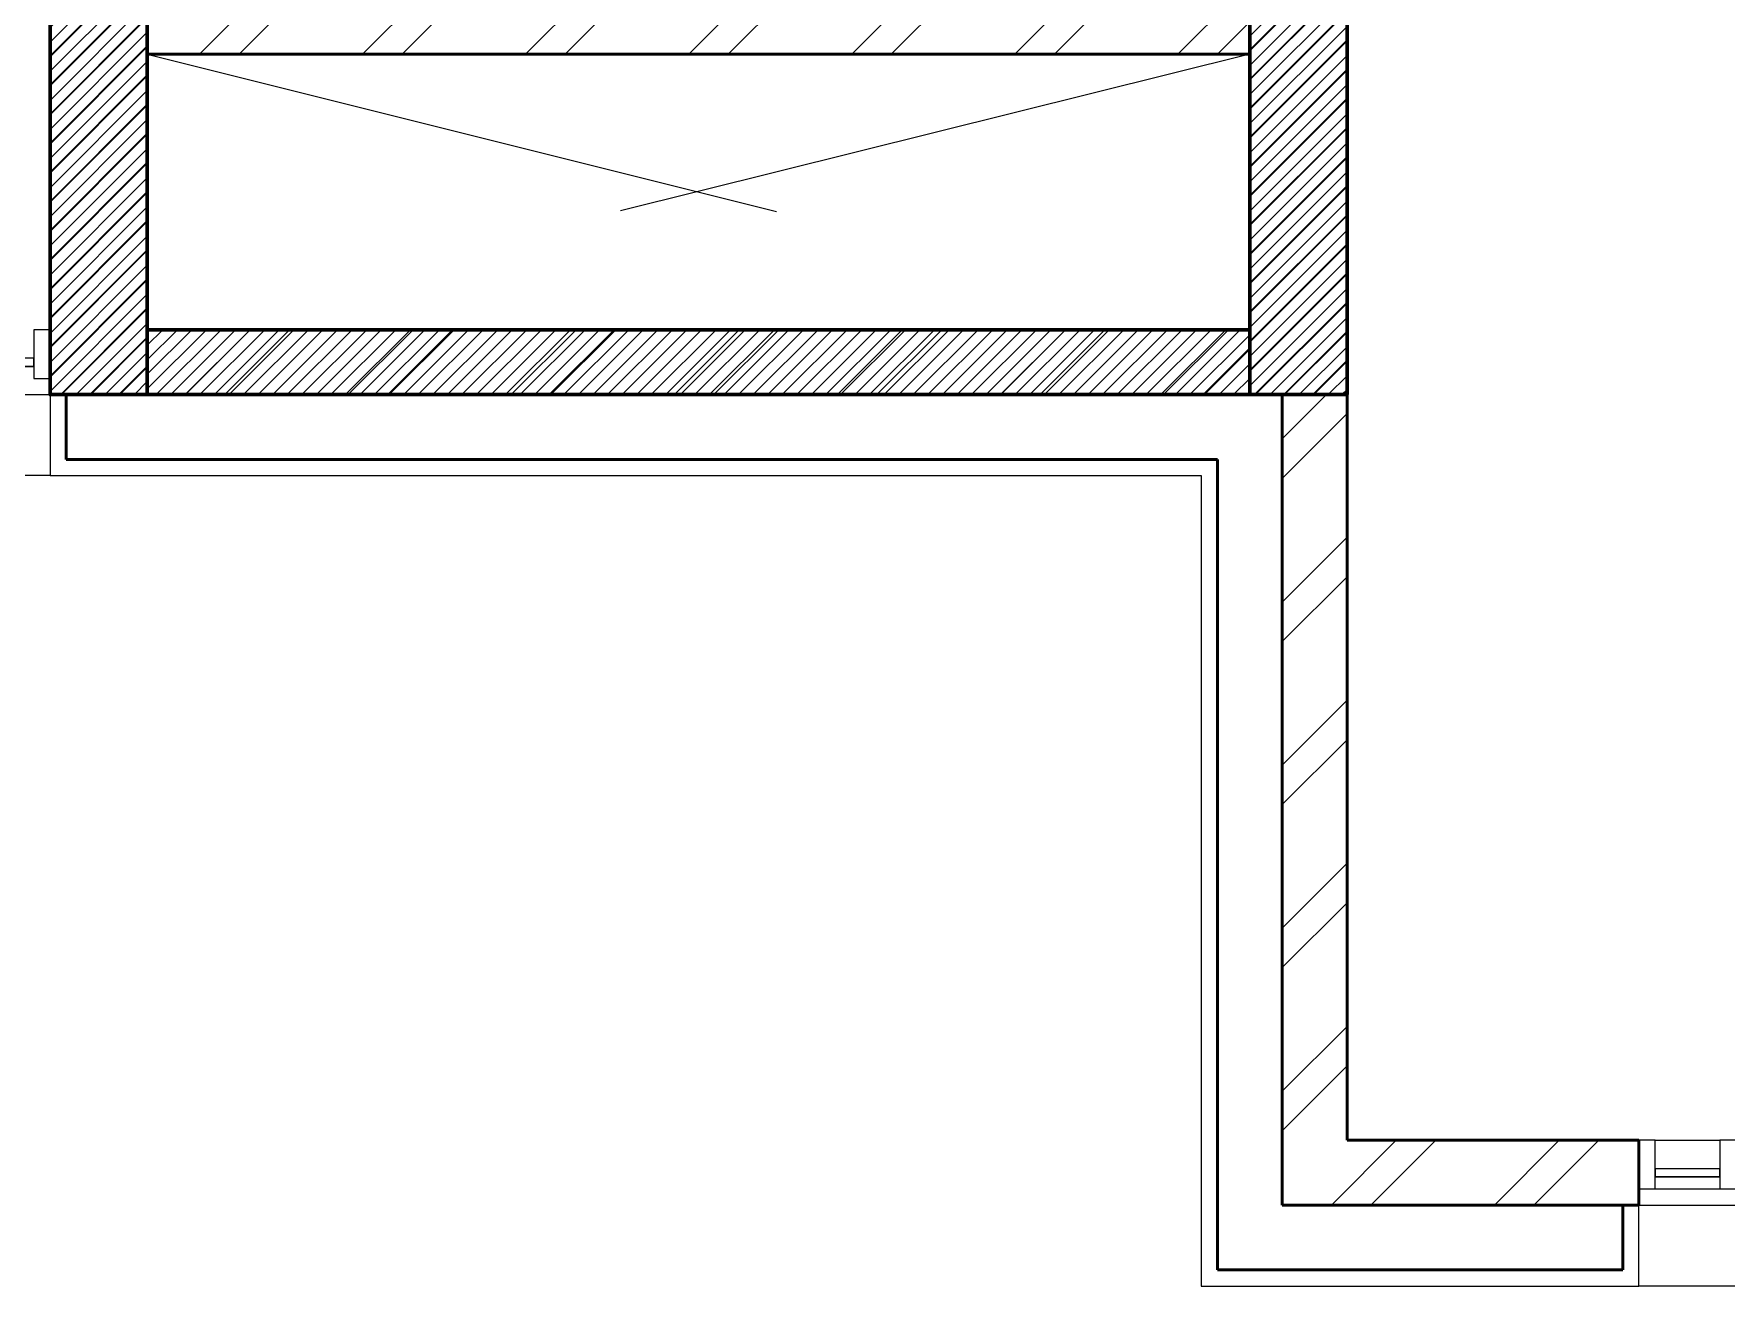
# Model space of a CAD drawing. Header units: millimetres. Extents: x -967280 to 3852, y 2833 to 1955156.
# Drawn here: x -944696 to -939477, y 625866 to 629729 of the extents above; entities that cross this region are included whole.
import ezdxf

# ---------------------------------------------------------------- set-up
doc = ezdxf.new("R2010")
doc.units = ezdxf.units.MM
doc.header["$LTSCALE"] = 1000
doc.linetypes.add('HRZN_Line-Ptrn-Abov', pattern=[4, 2, -2])
doc.linetypes.add('HRZN_Line-Ptrn-Sold', pattern=[9144001.0, 9144000.0, -1])
for name, color, linetype, lineweight in [('A-COLS', 8, 'HRZN_Line-Ptrn-Sold', 18), ('A-DASH', 21, 'HRZN_Line-Ptrn-Abov', 18), ('A-DIM', 7, 'Continuous', 13), ('A-ELEV', 1, 'HRZN_Line-Ptrn-Sold', 13), ('A-TONE', 40, 'HRZN_Line-Ptrn-Sold', 35), ('A-WALL', 8, 'HRZN_Line-Ptrn-Sold', 50), ('A-WIN', 4, 'Continuous', 13), ('S - column', 6, 'Continuous', 60)]:
    doc.layers.add(name, color=color, linetype=linetype, lineweight=lineweight)
doc.layers.add('ARCH', color=8, linetype='Continuous')
doc.layers.add('S - col hach', color=1, linetype='Continuous')
pattern_1 = [(45, (6650, -35800), (-251.447, 251.447), []), (45, (6650, -35419), (-251.447, 251.447), [])]
pattern_2 = [(225, (-217548.726, -1233776.03), (44.9012806, -44.9012806), [])]
pattern_3 = [(45, (-223648.726, -1233952.032), (-22.4506403, 22.4506403), [])]

# ---------------------------------------------------------------- blocks, each defined once
blk = doc.blocks.new('Glazed Panel - Glazed Panel-3703319-GROUND FLOOR FFL_1_')
at = {"layer": 'A-WIN', "lineweight": 18}
for p, q in [((-100, 38.1), (100, 38.1)), ((100, 38.1), (-100, 38.1)), ((-100, 38.1), (-100, 12.7)), ((-100, 12.7), (100, 12.7)), ((100, 12.7), (100, 38.1))]:
    blk.add_line(p, q, dxfattribs=at)
blk = doc.blocks.new('Rectangular Mullion - DAE_Mlon-rect-Gnrc-3703318-GROUND FLOOR FFL_1_')
at = {"layer": 'A-ELEV', "linetype": 'Continuous'}
for p, q in [((20500, -1000), (20700, -1000)), ((20500, -1150), (20700, -1150))]:
    blk.add_line(p, q, dxfattribs=at)
blk = doc.blocks.new('Rectangular Mullion - DAE_Mlon-rect-Gnrc-3703244-GROUND FLOOR FFL_1_')
at = {"layer": 'A-WIN', "lineweight": 18}
for p, q in [((-50, 75), (0, 75)), ((-50, -75), (-50, 75)), ((0, 75), (0, -75)), ((0, -75), (-50, -75))]:
    blk.add_line(p, q, dxfattribs=at)
blk = doc.blocks.new('Rectangular Mullion - DAE_Mlon-rect-Gnrc-3703241-GROUND FLOOR FFL_1_')
at = {"layer": 'A-WIN', "lineweight": 18}
for p, q in [((-25, 75), (25, 75)), ((-25, -75), (-25, 75)), ((25, 75), (25, -75)), ((25, -75), (-25, -75))]:
    blk.add_line(p, q, dxfattribs=at)
blk = doc.blocks.new('Glazed Panel - Glazed Panel-3677252-GROUND FLOOR FFL_1_')
at = {"layer": 'A-WIN', "lineweight": 18}
for p, q in [((-587.5, 38.1), (587.5, 38.1)), ((587.5, 38.1), (-587.5, 38.1)), ((-587.5, 38.1), (-587.5, 12.7)), ((-587.5, 12.7), (587.5, 12.7)), ((587.5, 12.7), (587.5, 38.1))]:
    blk.add_line(p, q, dxfattribs=at)
blk = doc.blocks.new('Rectangular Mullion - DAE_Mlon-rect-Gnrc-V51-GROUND FLOOR FFL_1_')
at = {"layer": 'A-WIN', "lineweight": 18}
for p, q in [((0, 75), (-50, 75)), ((-50, 75), (-50, -75)), ((0, -75), (0, 75)), ((-50, -75), (0, -75))]:
    blk.add_line(p, q, dxfattribs=at)
blk = doc.blocks.new('A$Ca5ad4f3b')
at = {"layer": 'S - col hach'}
h = blk.add_hatch(dxfattribs=at)
h.set_pattern_fill('ANSI31', color=256, scale=10)
h.set_pattern_definition(pattern_3)
h.paths.add_polyline_path([(16400, -18100), (16100, -18100), (16100, -25300), (16400, -25300)])
h = blk.add_hatch(dxfattribs=at)
h.set_pattern_fill('ANSI31', color=256, scale=10)
h.set_pattern_definition(pattern_3)
h.paths.add_polyline_path([(20100, -18100), (19800, -18100), (19800, -25300), (20100, -25300)])
h = blk.add_hatch(dxfattribs=at)
h.set_pattern_fill('ANSI31', color=256, scale=10)
h.set_pattern_definition([(45, (-216898.87, -660839.722), (-22.4506403, 22.4506403), [])])
h.paths.add_polyline_path([(19800, -25100), (16400, -25100), (16400, -25300), (19800, -25300)])
at = {"layer": 'S - column'}
for points in [[(16400, -18100), (16100, -18100), (16100, -25300), (16400, -25300)], [(20100, -18100), (19800, -18100), (19800, -25300), (20100, -25300)], [(19800, -25100), (16400, -25100), (16400, -25300), (19800, -25300)]]:
    blk.add_lwpolyline(points, close=True, dxfattribs=at)
blk = doc.blocks.new('A$C1e5dc022')
at = {"layer": 'A-COLS'}
h = blk.add_hatch(dxfattribs=at)
h.set_pattern_fill('ANSI31', color=4, scale=20, angle=180)
h.set_pattern_definition(pattern_2)
h.paths.add_polyline_path([(22500, -28980), (22200, -28980), (22200, -34500), (22500, -34500)])
h = blk.add_hatch(dxfattribs=at)
h.set_pattern_fill('ANSI31', color=4, scale=20, angle=180)
h.set_pattern_definition(pattern_2)
h.paths.add_polyline_path([(26200, -28980), (25900, -28980), (25900, -34500), (26200, -34500)])
at = {"layer": 'A-TONE', "linetype": 'Continuous', "lineweight": 13}
h = blk.add_hatch(dxfattribs=at)
h.set_pattern_fill('FP_1', color=4, style=0, pattern_type=2)
h.set_pattern_definition(pattern_1)
h.paths.add_polyline_path([(22500, -33450), (25900, -33450), (25900, -33250), (22500, -33250), (22500, -33294.2)])
h = blk.add_hatch(dxfattribs=at)
h.set_pattern_fill('FP_1', color=4, style=0, pattern_type=2)
h.set_pattern_definition(pattern_1)
h.paths.add_polyline_path([(25900, -34500), (25900, -34300), (22500, -34300), (22500, -34500), (25800, -34500)])
h = blk.add_hatch(dxfattribs=at)
h.set_pattern_fill('FP_1', color=4, style=0, pattern_type=2)
h.set_pattern_definition(pattern_1)
h.paths.add_polyline_path([(26200, -36800), (26200, -34500), (26000, -34500), (26000, -36800)])
h = blk.add_hatch(dxfattribs=at)
h.set_pattern_fill('FP_1', color=4, style=0, pattern_type=2)
h.set_pattern_definition(pattern_1)
h.paths.add_polyline_path([(27100, -37000), (27100, -36800), (26000, -36800), (26000, -37000), (26714.5, -37000)])
at = {"layer": 'A-COLS', "color": 4}
for points in [[(22500, -28980), (22200, -28980), (22200, -34500), (22500, -34500)], [(26200, -28980), (25900, -28980), (25900, -34500), (26200, -34500)]]:
    blk.add_lwpolyline(points, close=True, dxfattribs=at)
at = {"layer": 'A-DASH', "color": 4}
for p, q in [((25900, -33450), (22500, -34297.7)), ((22500, -33450), (25900, -34300))]:
    blk.add_line(p, q, dxfattribs=at)
at = {"layer": 'A-ELEV', "color": 4}
for p, q in [((16900, -34500), (22200, -34500)), ((22200, -34750), (16900, -34750)), ((27100, -37000), (29950, -37000)), ((30200, -37250), (27100, -37250))]:
    blk.add_line(p, q, dxfattribs=at)
at = {"layer": 'A-WALL', "color": 4}
for p, q in [((22200, -27700), (22200, -34500)), ((26200, -34500), (26200, -27700)), ((22500, -34300), (22500, -33450)), ((22500, -33450), (25900, -33450)), ((25900, -33450), (25900, -34300)), ((25900, -34300), (22500, -34300)), ((22200, -34500), (22500, -34500)), ((25900, -34500), (22250, -34500)), ((22250, -34500), (22250, -34700)), ((22500, -34500), (25386.8, -34500)), ((26000, -37000), (26000, -34500)), ((26000, -34500), (26000, -37000)), ((26200, -36800), (26200, -34500)), ((22250, -34700), (25750, -34700)), ((25750, -34700), (25800, -34700)), ((25800, -34700), (25800, -37200)), ((27100, -36800), (26200, -36800)), ((27100, -37000), (27100, -36800)), ((27050, -37000), (26000, -37000)), ((26000, -37000), (27100, -37000)), ((27050, -37200), (27050, -37000)), ((25800, -37200), (27050, -37200))]:
    blk.add_line(p, q, dxfattribs=at)
at = {"layer": 'A-WALL', "color": 4, "linetype": 'Continuous', "lineweight": 13}
for p, q in [((22500, -33250), (22500, -33450)), ((25900, -33450), (25900, -33250)), ((22500, -34300), (22500, -34500)), ((25900, -34500), (25900, -34300)), ((25900, -34500), (26200, -34500)), ((26200, -34500), (26000, -34500))]:
    blk.add_line(p, q, dxfattribs=at)
at = {"layer": 'A-WALL', "color": 4, "lineweight": 25}
for p, q in [((22250, -34500), (22200, -34500)), ((22200, -34500), (22200, -34750)), ((22200, -34750), (25750, -34750)), ((25750, -34750), (25750, -37250)), ((27100, -37000), (27050, -37000)), ((27100, -37250), (27100, -37000)), ((25750, -37250), (27100, -37250))]:
    blk.add_line(p, q, dxfattribs=at)
at = {"layer": 'A-DIM', "color": 4}
blk.add_blockref('A$Ca5ad4f3b', (6100, -9200), dxfattribs=at)
at = {"layer": 'A-ELEV', "color": 4, "linetype": 'Continuous'}
for name, p in [('Rectangular Mullion - DAE_Mlon-rect-Gnrc-V51-GROUND FLOOR FFL_1_', (22200, -34375)), ('Rectangular Mullion - DAE_Mlon-rect-Gnrc-3703318-GROUND FLOOR FFL_1_', (6650, -35800))]:
    blk.add_blockref(name, p, dxfattribs=at)
at = {"layer": 'A-ELEV', "color": 4, "linetype": 'Continuous', "extrusion": (0, 0, -1)}
for name, p in [('Rectangular Mullion - DAE_Mlon-rect-Gnrc-3703244-GROUND FLOOR FFL_1_', (-27100, -36875)), ('Rectangular Mullion - DAE_Mlon-rect-Gnrc-3703241-GROUND FLOOR FFL_1_', (-27375, -36875))]:
    blk.add_blockref(name, p, dxfattribs=at)
at = {"layer": 'A-WIN', "color": 4, "rotation": 180}
for name, p in [('Glazed Panel - Glazed Panel-3677252-GROUND FLOOR FFL_1_', (21562.5, -34375)), ('Glazed Panel - Glazed Panel-3703319-GROUND FLOOR FFL_1_', (27250, -36875))]:
    blk.add_blockref(name, p, dxfattribs=at)

msp = doc.modelspace()

# ---------------------------------------------------------------- block references
at = {"layer": 'ARCH', "lineweight": 106, "ltscale": 30}
msp.add_blockref('A$C1e5dc022', (-966846.1, 663116.2), dxfattribs=at)

doc.saveas('drawing.dxf')
